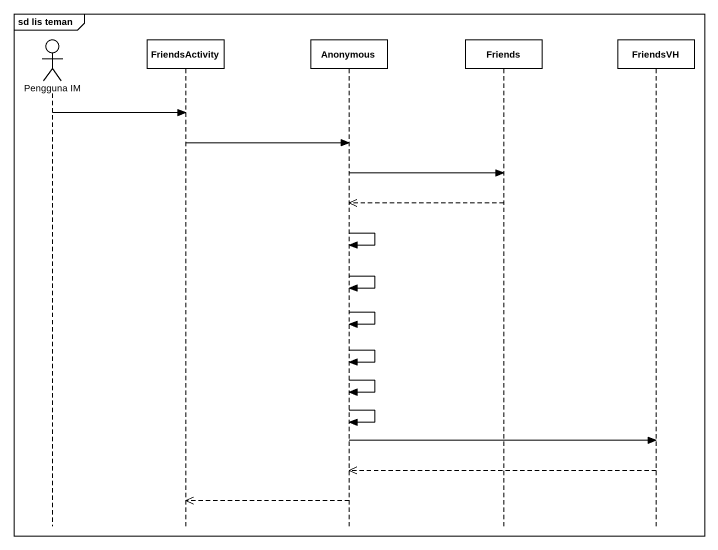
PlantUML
@startuml
mainframe sd lis teman
hide footbox
actor "Pengguna IM" as Pengguna_IM
participant FriendsActivity
participant Anonymous
participant Friends
participant FriendsVH

Pengguna_IM -> FriendsActivity
FriendsActivity -> Anonymous
Anonymous -> Friends
Friends -->> Anonymous
Anonymous -> Anonymous
Anonymous -> Anonymous
Anonymous -> Anonymous
Anonymous -> Anonymous
Anonymous -> Anonymous
Anonymous -> Anonymous
Anonymous -> FriendsVH
FriendsVH -->> Anonymous
Anonymous -->> FriendsActivity
@enduml
